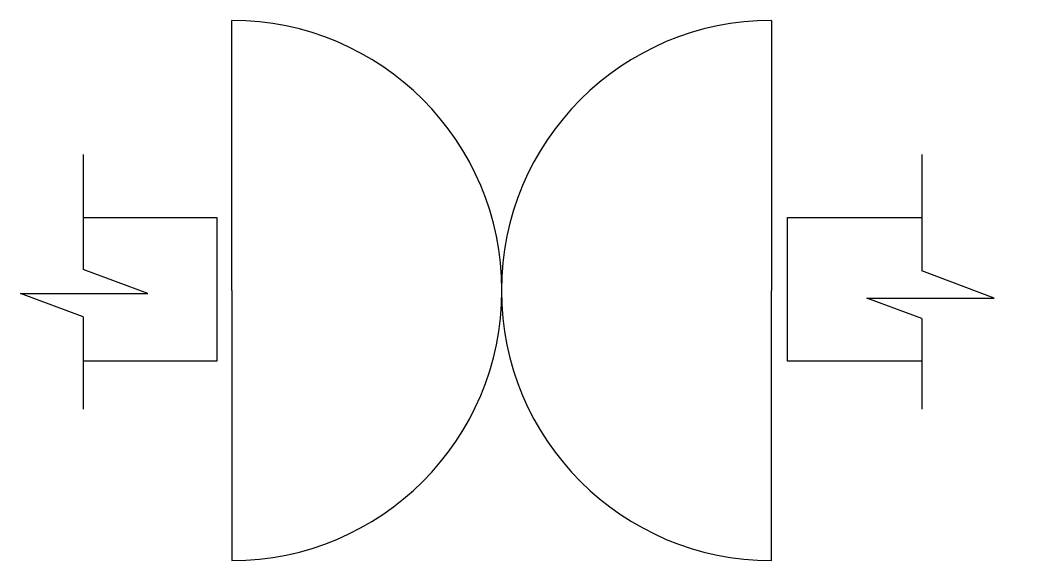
# Model space of a CAD drawing. Header units: metres. Extents: x 13445.5 to 13462.5, y 18452.5 to 18461.5.
import ezdxf

# ---------------------------------------------------------------- set-up
doc = ezdxf.new("R2010")
doc.units = ezdxf.units.M
doc.layers.add('PUB_DIM', color=90, linetype='Continuous')

msp = doc.modelspace()

# ---------------------------------------------------------------- linework, layer by layer
for points in [[(13446.53, 18458.2), (13448.76, 18458.2), (13448.76, 18455.8), (13446.53, 18455.8)], [(13460.53, 18455.8), (13458.29, 18455.8), (13458.29, 18458.2), (13460.53, 18458.2)]]:
    msp.add_lwpolyline(points)
msp.add_arc((13458.02, 18456.98), 4.51, 180, 180)
msp.add_arc((13458.02, 18456.98), 4.51, 180, 180)
at = {"layer": 'PUB_DIM'}
for p, q in [((13449.01, 18456.98), (13449.01, 18461.49)), ((13458.02, 18461.49), (13458.02, 18456.98)), ((13446.53, 18459.25), (13446.53, 18457.33)), ((13460.53, 18459.25), (13460.53, 18457.31)), ((13447.61, 18456.93), (13446.53, 18457.33)), ((13461.74, 18456.85), (13460.53, 18457.31)), ((13449.01, 18456.98), (13449.01, 18452.47)), ((13458.02, 18452.47), (13458.02, 18456.98)), ((13445.48, 18456.93), (13447.61, 18456.93)), ((13446.53, 18456.54), (13445.48, 18456.93)), ((13459.61, 18456.85), (13461.74, 18456.85)), ((13460.53, 18456.51), (13459.61, 18456.85)), ((13446.53, 18456.54), (13446.53, 18455)), ((13460.53, 18456.51), (13460.53, 18455))]:
    msp.add_line(p, q, dxfattribs=at)
for centre, start, end in [((13449.01, 18456.98), 0, 90), ((13458.02, 18456.98), 90, 180), ((13449.01, 18456.98), 270, 0), ((13458.02, 18456.98), 180, 270)]:
    msp.add_arc(centre, 4.51, start, end, dxfattribs=at)

doc.saveas('drawing.dxf')
